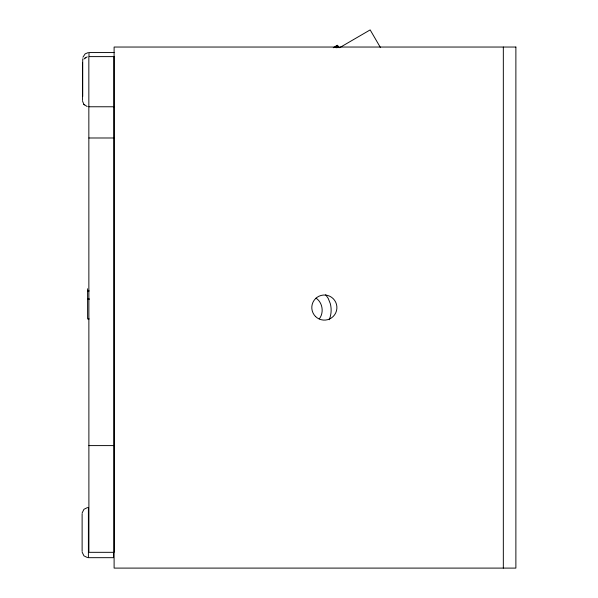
<?xml version="1.0" encoding="UTF-8"?>
<svg xmlns="http://www.w3.org/2000/svg" width="598" height="598" viewBox="0 0 598 598"><rect width="100%" height="100%" fill="white"/><g stroke="black" fill="none" stroke-linecap="round" stroke-linejoin="round"><path stroke-width="0.9" d="M82.165 512.927L83.944 509.302L87.577 507.523M82.92 57.214L85.163 53.85L88.168 52.617M319.28 318.876C324.183 312.679 322.651 302.528 316.036 298.14M83.847 59.06L87.211 56.825M85.013 57.901L85.693 57.445M333.265 47.743L337.474 45.291L338.61 47.354L337.399 45.336M339.537 47.72L370.162 29.9L380.485 47.638M114.106 52.564L88.99 52.564L88.99 56.063M88.84 106.765L113.949 106.773M88.9 137.989L114.009 137.989M87.607 290.934L89.177 290.934M87.607 299.03L89.177 299.03M87.607 299.075L89.177 299.075M89.177 318.951L87.607 318.951L87.607 288.759M88.9 445.6L114.009 445.6M87.577 557.628L83.944 555.848L82.165 552.223M87.211 106.564L83.847 104.329L82.614 101.316M83.847 104.321L84.393 104.942M325.693 294.754L328.257 298.477L330.268 303.56A24.966 24.966 0 0 1 329.221 319.743M337.279 45.403L338.423 47.466M337.055 45.538L338.244 47.571M336.734 45.725L337.915 47.758M336.338 45.956L337.13 47.309M335.889 46.21L336.681 47.571M335.396 46.502L336.181 47.862M503.329 47.04L503.329 568.1M113.508 552.47L113.508 557.68L88.399 557.68L88.399 507.478M82.711 58.843L82.711 96.51M82.561 62.887L82.561 100.501M82.12 513.749L82.12 551.401M515.88 47.04L114.106 47.04L114.106 568.1L515.88 568.1L515.88 47.04M113.949 56.616L88.84 56.616L88.9 552.32L114.009 552.32L113.949 56.616M315.475 316.447A12.558 12.558 0 0 0 336.48 310.818A12.558 12.558 0 0 0 321.104 295.442A12.558 12.558 0 0 0 315.475 316.447"/></g></svg>
